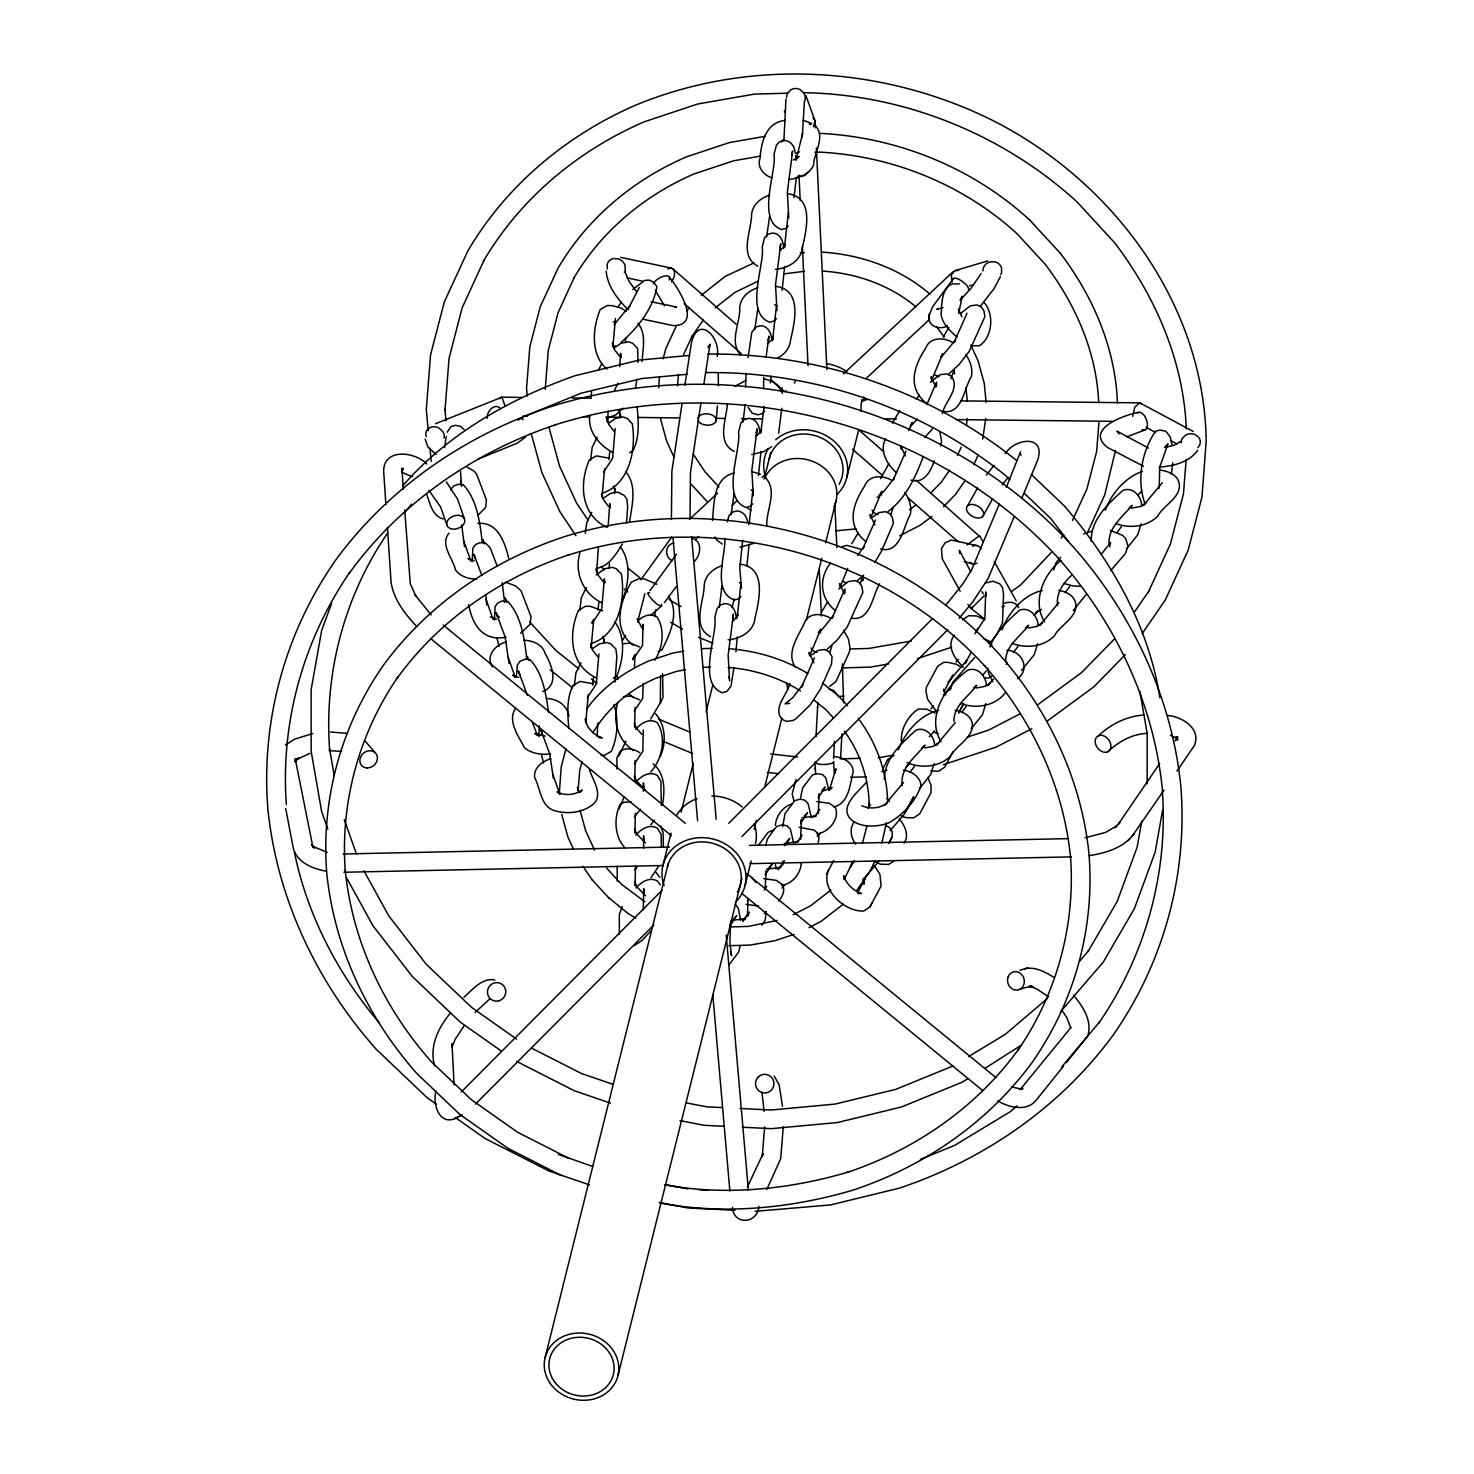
<?xml version="1.0" encoding="UTF-8"?>
<svg xmlns="http://www.w3.org/2000/svg" width="1474" height="1474" viewBox="0 0 1474 1474"><rect width="100%" height="100%" fill="white"/><g stroke="black" fill="none" stroke-linecap="round" stroke-linejoin="round"><path stroke-width="1.5" d="M286.38 804.62C280.281 722.61 303.294 640.066 349.78 572.354L349.246 573.257C400.117 503.002 473.965 452.113 555.864 424.641L555.256 424.844C730.717 368.961 934.534 422.743 1058.866 558.757L1058.406 558.259C1115.486 622.673 1153.774 703.466 1162.378 789.456M561.502 1175.589L508.217 1148.486L459.833 1114.436L417.087 1073.754C367.468 1017.779 334.193 947.561 326.731 872.829L326.675 871.76C321.203 799.719 340.899 727.069 381.858 667.575L382.392 666.672C426.612 605.611 490.787 561.373 561.962 537.513L562.571 537.291C714.356 488.944 890.683 535.467 998.248 653.129L998.709 653.627C1048.309 709.602 1081.584 779.82 1089.065 854.552L1089.102 855.62C1094.574 927.662 1074.878 1000.312 1033.919 1059.806L1033.385 1060.709C989.165 1121.769 924.99 1166.008 853.814 1189.868L853.206 1190.089C790.819 1208.422 724.158 1215 659.947 1203.042M1147.177 783.892L1147.177 732.652L1147.233 733.702L1139.881 691.49M1162.323 790.69C1168.44 872.7 1145.409 955.244 1098.922 1022.956L1099.475 1022.053L1061.814 1066.844M516.526 675.129L517.356 664.958L520.101 661.218L525.315 659.099L529.94 659.67C542.948 672.844 545.896 694.438 548.623 712.439M802.446 133.766L804.307 103.346M764.619 1126.91L762.205 1156.777L763.127 1153.552L747.336 1187.123M783.265 1126.836L780.704 1158.638L766.756 1189.61M1132.695 416.35L1134.851 406.99L1139.863 402.863L1193.258 431.495M737.295 636.934L735.913 651.858M749.124 544.311L746.894 565.924M760.971 451.67L758.447 475.531M763.679 377.455L763.587 388.804M784.647 266.425L782.123 290.286M785.974 99.145L783.892 140.785M833.602 758.428L834.45 741.311M637.56 622.175L644.875 593.69M655.819 609.739L654.511 616.556M816.006 736.613L817.628 706.451M840.604 758.281L841.912 733.794M843.57 702.711L842.391 663.871M1172.77 462.652L1171.333 474.352M784.5 112.042L784.592 110.826M817.794 704.24L817.886 702.84L817.573 707.428M747.834 900.117L747.539 916.459M782.639 826.674L785.071 813.464L794.744 800.658L800.271 799.111L804.767 800.235L808.084 803.496L811.4 817.609M579.927 552.953C574.031 572.649 583.151 593.893 601.687 602.682M589.84 415.465C587.426 431.311 599.365 445.24 612.521 452.315M591.074 398.312L591.553 391.881M574.326 685.834L575.91 672.918L580.903 662.747M579.743 610.641L581.327 597.744L586.339 587.573M585.325 533.348L586.744 522.57L591.756 512.399M590.595 460.293L592.179 447.396L597.191 437.207M598.352 548.07L596.601 572.391L596.178 568.596L597.947 574.842L603.198 581.567M608.246 410.988L607.454 422.043L607.012 418.248L608.799 424.494L614.05 431.219M592.474 685.189L593.469 677.672M597.891 610.015L598.886 602.498M608.744 459.667L609.739 452.149M598.923 654.032L596.325 683.899L587.315 697.718M608.154 526.015L609.775 503.666L610.199 507.756L609.941 505.987M615.192 428.492L612.594 458.359L603.585 472.196M619.651 366.731L620.628 353.318L621.051 357.39L620.794 355.639M597.007 736.171L597.965 722.905M603.714 643.29L604.027 638.868L604.469 642.664L602.682 636.418M609.131 568.116L609.462 563.694M614.566 492.942L614.879 488.52L615.303 492.316L613.534 486.07M619.983 417.768L620.314 413.346L620.738 417.142L618.951 410.896M625.418 342.576L625.731 338.154M615.008 682.112L616.832 656.63L615.948 649.186L610.973 643.991L606.827 642.498L599.347 643.898L592.272 648.836M626.468 523.27L627.684 506.282L626.782 498.82L624.073 495.356L617.68 492.132L614.124 492.666L610.199 493.532L603.124 498.47M636.86 379.279L635.589 387.938M638.076 362.291L637.634 348.472L632.678 343.276L628.532 341.784L621.051 343.184L613.976 348.122M642.13 361.443C642.646 348.841 646.791 333.99 637.855 323.175M545.233 389.302L548.273 350.388L558.075 312.709L574.363 277.186L573.81 278.125C601.263 231.326 644.433 195.36 694.051 173.932L733.591 160.795L760.381 156.115M658.638 387.828L659.449 377.362M677.543 385.82L678.427 374.47M868.831 807.568L869.199 803.017L869.236 804.104C868.407 777.996 859.968 752.127 844.289 731.141M886.408 822.676L881.857 843.091M966.483 425.249L967.018 418.432M985.774 418.358L982.697 439.049M1098.978 421.675L1096.656 451.431L1086.872 489.11L1072.482 520.451M1115.486 450.473L1104.689 495.061L1087.296 532.962M1186.146 459.63L1183.493 493.643L1170.374 544.109L1148.559 591.664L1149.112 590.724L1134.74 611.544M716.18 420.772L717.396 405.884M746.065 373.272L745.549 387.22M796.365 177.451L793.97 197.663M539.189 725.742L539.005 736.668M947.414 325.772C939.878 330.563 927.404 326.159 928.989 316.155M929.044 315.768L932.508 306.942L953.273 278.66M959.721 553.524L959.427 550.318L970.758 571.728M1176.86 740.04L1177.192 736.65L1177.708 739.874L1176.031 736.668M928.804 318.126L929.21 313.98M884.345 779.212C884.584 758.299 901.609 743.228 915.925 730.183C925.93 726.221 934.405 736.318 934.719 745.641M953.954 721.394C953.475 705.678 968.621 696.594 976.82 685.189L973.909 687.953L975.438 686.792M1005.71 661.457C1005.25 645.723 1020.376 636.639 1028.594 625.234L1025.664 627.998L1027.194 626.837M1091.202 541.216C1090.871 519.567 1108.043 503.739 1122.967 490.363C1132.953 486.42 1141.447 496.517 1141.742 505.84M982.918 270.903L983.176 268.563A9.747 9.176 0.3 0 1 989.717 261.967L994.618 261.764A9.249 8.715 0.3 0 1 1001.509 267.789L1001.638 272.414A9.747 9.176 0.3 0 1 1000.754 274.606M1159.762 466.484L1159.172 488.244M712.476 520.525C714.208 503.703 712.9 478.018 734.126 473.043M727.345 404.208C726.479 419.427 716.143 442.126 734.181 451.468M724.95 538.415C725.503 556.085 711.831 591.516 734.328 600.065L738.787 598.757L740.906 596.473M748.055 357.629L751.795 332.332L755.886 327.044L760.344 325.717C768.47 325.68 771.436 333.972 771.934 340.77M719.275 607.435L722.057 585.712M731.104 514.813L734.126 493.772M742.951 422.172L745.162 404.816M754.799 329.55L757.802 308.527M766.627 236.927L769.649 215.886M742.675 540.258L739.819 568.19L741.44 588.347M766.075 357.242L768.949 336.183L768.083 340.383L768.636 339.241M749.234 523.086L752.846 490.234M764.122 406.566L760.787 432.619L761.505 429.284L760.547 431.956L756.199 435.659L757.562 434.959M733.923 667.501L731.03 686.073L726.94 691.38L722.481 692.688C696.557 683.715 717.783 634.391 714.816 617.624L717.193 608.338L720.381 604.911L724.839 603.603C732.965 603.566 735.931 611.839 736.41 618.638M770.294 382.908L771.142 376.202M766.793 525.831C765.927 510.391 777.885 491.468 765.835 478.073M778.641 433.209L781.81 408.261M828.591 870.084C819.949 889.504 844.713 911.927 863.69 911.079L869.789 907.118L881.102 885.966L879.904 874.193L874.193 865.385M800.548 797.747L802.759 787.779L812.414 774.974L816.872 773.666L822.455 774.55L825.772 777.793L828.885 790.377M444.577 447.543L446.29 436.47M682.112 403.268L671.868 471.256L671.407 519.456M684.894 385.175L691.398 342.852C698.289 313.999 721.099 337.38 717.212 356.561M701.016 402.513L690.458 472.472L690.016 518.314M703.798 384.438L709.934 344.584M1020.598 451.726L1006.318 487.249M831.926 646.054L829.733 652.485M901.535 446.769L901.13 449.128L900.577 445.645L905.404 455.963M892.949 508.217L890.757 514.647M1141.76 821.129L1137.117 847.31L1117.218 901.406L1088.015 951.578L1088.549 950.675L1079.816 961.066M1162.581 810.387L1155.174 852.101L1134.39 908.666L1103.307 962.025L1060.414 1011.901M740.206 945.829L738.566 952.222L728.893 965.028M765.725 845.542L767.383 839.148L773.868 829.715L777.056 826.343L782.583 824.795L787.098 825.919L790.396 829.18L793.712 843.294M618.859 756.107L625.897 741.109M619.006 808.986L624.092 797.047M801.782 137.579L802.611 133.526L796.328 158.971L799.111 156.502L793.252 160.021M643.272 909.845L643.714 888.656L644.083 893.078L643.677 892.01M727.253 521.814L729.022 515.697L732.209 512.289L736.668 510.981C742.933 511.036 747.152 516.416 747.558 522.33M958.671 313.336L962.209 296.256L960.145 300.18L960.845 299.277M898.385 749.805C904.852 732.762 919.85 714.522 938.662 710.413M950.14 689.85L952.738 682.315L974.646 657.533M1001.896 629.914C1008.363 612.852 1023.361 594.63 1042.173 590.521M1053.652 569.959L1056.25 562.405L1060.635 557.338M1105.408 510.004C1110.972 494.269 1125.657 476.765 1142.332 471.477M1109.719 546.78L1110.585 542.653L1101.244 554.206M748.35 915.133L749.032 912.13L742.785 921.195L745.881 917.897L742.03 919.573L745.31 918.799L731.233 920.458M818.199 843.423L818.973 837.472L817.573 833.105L814.109 830.102L799.148 827.283M934.074 763.587L930.757 774.513L919.5 788.627M985.83 703.632L982.513 714.577L971.255 728.672M1037.585 643.677L1034.269 654.622L1021.556 670.412M1141.097 523.786L1137.781 534.712L1126.541 548.825M662.821 865.938L671.02 833.086M544.975 1358.125L668.293 863.469M681.08 812.229L693.296 763.219M706.064 711.96L712.734 685.226M732.081 607.657L734.292 598.794M764.122 479.161L770.755 452.518M618.067 1375.205L741.956 878.32M754.172 829.309L756.402 820.392M764.73 786.969L781.939 717.893M806.278 620.314L821.755 558.278M825.606 542.764L836.108 500.681M745.162 885.119L751.169 861.019M846.85 477.263L858.476 430.648M663.116 358.882L665.751 348.748L675.958 326.767M565.979 748.737L561.226 766.996L559.475 791.151M581.99 761.616L579.706 770.405L578.121 790.838L578.066 789.751M862.456 843.239L867.025 825.661M447.175 432.195L450.86 426.686L455.3 425.286L460.699 426.41L464.089 429.597M795.942 779.617L792.183 794.118L794.062 801.285M814.459 657.828L801.488 687.142L802.98 684.489L792.828 697.607L785.089 703.853L789.714 703.374M875.482 520.009L862.511 549.305L863.985 546.651L857.684 555.348M905.994 451.081L893.004 480.395L894.497 477.742L884.345 490.86L877.141 497.715M966.999 313.243L954.028 342.558L955.521 339.904L941.554 356.911M709.068 347.624L710.099 344.234M979.694 536.518L916.183 480.119M889.725 841.709L892.341 836.182L892.139 831.483L889.596 827.559L885.413 825.44M1159.78 467L1168.108 443.619L1164.921 446.954M615.432 318.531L612.871 346.869L612.447 343.073L614.234 349.32L619.467 356.045M604.58 468.879L602.018 497.217L601.595 493.422L603.382 499.668L608.615 506.393M629.564 522.146C631.812 505.969 637.523 485.757 625.75 471.643M588.292 694.42L585.749 722.757L585.325 718.962C586.32 727.806 593.985 735.139 602.184 737.884L598.647 737.405L600.581 737.442M747.558 900.577L748.129 898.956M499.981 398.717L500.902 397.169L521.556 397.409M721.339 589.066L722.297 586.394M748.718 524.578L749.676 521.907M331.65 603.253L321.645 630.485L311.125 689.777L311.161 751.408L321.682 811.695L327.836 829.051M639.255 287.577L628.182 308.877L630.098 305.358L614.087 324.741M989.938 646.994C995.392 632.162 1007.94 620.665 1019.455 610.273C1029.442 606.311 1037.936 616.408 1038.23 625.75M617.643 702.932C612.521 720.675 617.624 740.188 633.507 750.542M635.054 707.502L634.631 727.29M635.202 760.381L634.778 780.17L634.428 775.95L636.528 780.925L645.262 790.046M635.349 813.261L634.926 833.05L634.575 828.83L636.676 833.805L645.409 842.925M635.497 866.141L635.073 885.929L634.723 881.71L636.823 886.685L645.557 895.805M662.397 805.375C664.829 791.372 665.64 773.868 653.129 763.937M999.243 504.237L971.735 569.572L963.167 583.428L945.608 605.464M1014.02 517.042L988.041 578.637L972.619 602.111L959.132 618.288M1021.979 497.899L1037.622 460.257C1046.319 434.24 1015.033 438.054 1005.213 453.716M598.389 370.343L601.742 363.544M618.03 383.185L614.455 390.278M1000.385 276.615L994.102 288.609L980.007 306.629M830.617 562.921C818.328 578.453 820.078 598.794 835.721 610.807M885.542 438.847C879.094 450.897 887.44 465.01 896.726 472.97M892.507 423.13L899.748 410.583M789.824 683.531C787.558 694.604 771.934 708.386 782.307 719.459L786.49 721.394L793.196 720.436L796.513 718.243L810.332 704.738L820.299 689.335L831.502 664.037L832.055 656.741L828.701 651.453L824.5 649.518L817.812 650.476L811.732 654.898M880.494 478.718L888.711 463.942M847.697 568.374L840.106 586.965L839.554 583.483L844.399 593.801M908.721 430.537L912.295 422.43L910.361 425.949L911.614 424.475M926.851 404.576L936.487 382.171L936.487 386.096M860.245 583.557L862.437 577.145L863.009 580.627L862.364 577.366M950.877 378.836L953.973 370.379L954.526 373.862L953.881 370.619M923.037 457.29C915.28 477.373 905.957 498.359 888.048 511.496M942.347 413.66C944.447 401.923 961.472 387.533 950.73 375.778L946.548 373.843L939.841 374.801L930.37 382.208M879.628 583.796C872.461 594.906 870.784 621.273 851.88 618.214M934.129 460.699C931.273 470.906 923.774 484.393 910.987 480.1M940.652 445.959L941.554 441.095L939.933 432.269M622.157 906.547L619.301 914.746L619.356 934.166M401.923 471.293L403.305 468.235L402.015 471.44L401.923 468.235L403.342 489.331M683.567 354.681L692.117 336.054L691.564 336.975L703.356 319.913M957.381 455.595L961.177 447.304M973.743 464.734L978.128 455.171M875.022 860.65L870.084 871.152L856.818 890.351M758.926 1206.248C757.691 1223.881 733.573 1225.686 732.467 1207.39M792.312 153.996L791.759 155.138L792.625 150.919L787.356 192.21L788.793 217.839M780.465 246.619L779.912 247.761L780.796 243.542L775.508 284.832L776.964 310.461M756.788 431.864L756.236 433.024L757.102 428.805L751.832 470.077L753.288 495.706M733.112 617.127L732.56 618.269L733.426 614.05L728.156 655.34L729.612 680.97M903.544 782.454L884.382 805.394L887.09 802.851C880.291 808.544 869.752 809.355 861.793 805.744M955.299 722.518L936.137 745.457L938.846 742.914L933.042 746.397L924.567 747.926M1006.152 664.332L1007.055 662.563M1058.829 602.608L1039.649 625.547L1042.358 623.005L1036.554 626.487L1028.078 628.016M1162.341 482.717L1143.161 505.656L1145.869 503.113L1140.065 506.595L1131.59 508.125M632.843 658.657L634.907 654.622L634.465 668.201M660.039 703.669L663.005 697.423L662.6 673.6M660.186 756.549C666.414 743.486 665.806 724.674 655.451 713.637M905.644 811.971L913.714 796.844L904.004 814.532L890.093 830.783M826.564 873.898L833.676 860.613M854.552 821.589C848.95 828.241 850.959 837.674 855.602 844.215M882.558 769.244L887.772 759.497L893.87 755.554M954.341 635.128C945.792 645.925 955.005 659.504 963.462 667.096M962.485 619.891L968.713 615.708L976.672 615.985L985.037 619.817M851.032 865.275L853.096 861.406L844.049 879.61L843.644 875.611C846.113 883.903 853.354 890.701 861.406 893.557L857.592 893.299L859.268 893.299M944.005 691.564L952.886 674.945M974.904 633.82L977.833 628.329M971.034 652.521L965.046 663.724L967.018 660.02L947.893 682.407M857.5 892.968L865.404 878.191L863.359 881.986L863.617 880.236L864.004 884.234L863.23 881.563M888.767 843.46L891.825 837.766M963.609 703.614L958.524 713.121L963.554 703.743M869.789 907.118L871.853 903.249M904.023 843.165C909.569 835.353 904.704 825.145 899.14 818.77M952.867 751.851L944.631 767.272L938.533 771.234L930.555 770.957M943.249 336.993L948.795 327.504M851.714 543.74L858.2 532.869M821.202 612.668L827.688 601.779M781.736 141.946L782.768 140.03M622.102 601.06C628.864 584.644 631.627 561.999 620.333 546.817M967.46 506.006L977.557 487.986M982.716 516.508A9.323 5.785 29.3 0 0 974.738 504.882A9.323 5.785 29.3 0 0 967.81 512.381A9.323 5.785 29.3 0 0 982.716 516.508L992.721 498.654M622.36 543.906C616.482 553.708 609.407 565.74 597.357 568.19M387.68 532.943C344.271 596.196 323.93 673.507 329.642 749.953L329.586 748.884L334.23 775.545M853.907 861.885L854.459 860.945L849.743 867.781M622.544 640.287L625.602 635.349M654.677 660.278C663.079 648.228 665.069 629.232 656.962 616.887C650.863 612.889 643.088 615.745 638.389 620.572M981.187 273.593L970.666 288.72L961.453 298.817M658.62 866.196L651.047 877.693M813.501 126.764L815.085 120.905L805.928 95.644M914.451 766.369L909.9 772.376M966.207 706.414L961.656 712.439M1017.963 646.46L1013.412 652.485M1069.737 586.523L1065.186 592.53M1121.493 526.568L1116.942 532.575M1086.025 594.667L1073.312 610.457M671.462 281.958C674.263 278.346 676.99 270.055 671.131 268.065L620.665 257.342M694.494 561.336C700.979 554.832 702.711 540.663 691.601 538.139M916.404 399.214L919.223 395.032M874.837 562.386L881.323 551.497L893.355 523.436L892.36 517.448L889.725 513.615L885.524 511.681L878.817 512.639L872.755 517.061M1159.651 763.55L1118.453 824.021L1120.48 821.792L1115.007 827.798L1116.905 825.716L1105.518 832.442L1084.993 837.803M1175.091 740.869L1177.744 736.963M1132.272 836.016L1164.036 790.119M1176.952 771.142L1194.474 745.42C1201.365 728.653 1182.111 716.493 1167.611 715.535M639.642 810.424L640.471 809.208L634.557 816.854M758.484 845.173L768.138 832.349L774.218 829.788M736.742 915.483L729.87 926.262L730.699 922.208L729.851 942.144L731.546 955.631L730.514 951.504L731.104 952.757M784.758 845.744L789.806 838.411L786.619 841.801M764.214 890.075L766.701 886.445M778.143 869.826L784.389 860.761M797.084 842.317L802.077 835.058M814.772 816.633L819.765 809.373M761.874 925.248L765.153 920.495L765.927 914.543M778.456 901.148C782.547 896.653 785.66 890.259 782.197 884.474L776.282 880.346L763.79 878.651M449.017 533.072C439.528 544.496 452.942 558.185 455.484 569.922C460.128 576.555 468.806 579.042 476.581 579.153M686.792 311.069L689.206 307.587M515.789 708.11C506.724 720.473 518.719 736.466 524.689 747.981C531.948 753.73 541.566 755.001 550.557 753.896M586.873 708.754C602.129 687.326 624.479 671.923 648.247 661.181L672.476 653.111L683.752 651.139M592.861 732.91C607.288 708.312 629.969 689.427 656.041 678.169L676.566 671.352L685.502 669.786M580.553 791.096L579.522 792.57L582.267 790.046C575.173 795.039 564.763 796.071 557.061 791.888L560.304 793.989L559.051 792.404M949.643 470.132L941.389 482.09L931.089 492.629M965.175 480.45L955.539 494.416L943.526 506.724M1051.183 552.584L1020.69 584.846L1011.551 591.535M1061.151 538.139L1063.638 534.528M1142.055 633.783L1165.271 600.01L1188.21 550.06L1201.973 497.051L1206.193 441.205C1204.295 303.11 1111.507 179.349 990.27 119.247C881.231 65.759 750.192 58.278 637.302 104.488L636.621 104.728C566.956 134.797 506.356 185.282 467.811 251.004L444.337 301.894L430.555 354.884L426.299 409.643L428.252 430.574M450.51 1012.933C438.257 1027.839 429.008 1046.19 434.683 1066.034M464.034 1025.922L455.226 1039.188L452.021 1047.056L452.002 1043.721L454.084 1084.938M640.822 579.798L671.776 537.052M676.455 554.206L649.942 590.613M676.142 586.689L664.461 602.571M650.605 719.072L660.334 702.748L660.61 675.516M650.753 771.952C662.287 759.128 666.727 737.405 657.257 722.647C649.537 717.654 640.656 723.347 635.552 729.409M650.9 824.814L654.29 820.134M450.583 489.921L453.329 486.199L457.603 484.356L463.168 484.651C477.06 499.281 480.063 522.791 482.256 542.487M618.601 305.984L621.438 302.207M879.057 861.148L862.751 879.775M986.327 475.033L994.121 465.379M1002.154 484.909L1008.29 477.373M808.692 171.721L804.638 175.553L797.545 176.419M1197.791 447.746L1199.228 445.903A9.249 8.291 -6.5 0 0 1198.823 437.483L1195.174 434.609A9.747 8.733 -6.5 0 0 1185.612 435.18L1182.259 438.478A9.249 8.291 -6.5 0 0 1181.171 442.771M987.58 260.99L954.765 270.682L951.264 275.122L952.204 281.995M1070.972 1027.47L1020.082 1089.673M1063.528 1066.107L1036.554 1099.715C1027.267 1112.207 1009.045 1107.508 997.64 1100.912M1066.365 1062.57L1087.665 1036.056C1092.639 1021.132 1082.782 1006.171 1073.459 995.226M956.036 662.066L958.321 659.283M931.089 708.681L933.374 705.899M1197.662 450.344C1189.021 462.486 1173.157 466.097 1159.08 467.147M402.77 485.757C448.207 433.688 510.188 398.643 574.805 375.796L639.182 360.098L689.427 355.418M404.281 512.86L411.559 504.2M525.721 436.93L517.319 443.158L478.331 459.022M632.862 659.689L642.535 645.465L642.977 624.257L643.346 628.679L642.94 627.611M634.262 711.094L642.682 698.326L643.143 683.42M634.41 763.974L642.83 751.206L643.272 730.017M634.704 869.734L637.229 866.786M651.195 930.573L641.816 940.652L634.207 945.626M942.126 355.566L940.873 357.021L942.807 353.52L931.642 380.218L931.089 376.736L935.916 387.054M881.102 493.403L879.867 494.859L881.802 491.358L870.618 518.056L870.065 514.573L874.893 524.873M820.078 631.24L818.844 632.696L820.778 629.195L809.613 655.893L809.042 652.411L813.888 662.71M866.73 781.939C858.808 791.354 836.974 807.641 852.175 820.521C862.29 827.835 875.961 826.877 887.348 823.524C902.106 815.951 915.741 801.488 920.937 785.863C920.642 776.687 911.595 771.215 903.322 770.202M1060.967 560.378C1043.408 574.086 1031.911 601.447 1044.532 621.788M867.707 808.121L870.526 804.878M929.302 736.779L934.682 730.828M982.476 675.203L986.438 670.873M1034.232 615.248L1038.451 610.365L1035.743 612.908L1041.547 609.425M1137.744 495.356L1141.724 491.026M1071.819 575.155C1063.067 582.949 1055.9 593.506 1057.558 605.722M993.513 678.98L987.893 685.502L990.602 682.959L984.798 686.442L976.322 687.971M1005.6 692.319C995.724 706.193 975.512 709.289 960.385 703.319M1017.41 678.63C1031.063 669.417 1021.685 650.163 1006.853 650.292M1110.604 570.696L1125.362 553.598L1127.96 546.062L1125.657 538.434L1122.414 535.283L1110.364 530.4M917.418 418.985L911.061 425.82M932.36 429.063L924.714 437.373M976.046 632.07L984.853 618.38L985.682 591.903L986.069 596.141M990.325 642.775L996.903 634.17L1002.486 622.912L1003.554 594.519L1002.431 587.426L999.741 583.87L993.089 581.198L985.48 583.022M972.49 606.901L971.274 608.559L984.061 618.712M905.515 767.899L909.384 763.514M623.078 408.132L616.169 414.655L608.209 417.842M592.732 622.544L601.742 608.707L604.34 578.84L604.764 582.93L604.524 581.18M1089.102 855.694C1103.676 853.372 1119.19 849.227 1129.913 838.577M475.125 1012.527L489.571 999.059M1128.034 840.677L1134.298 833.768M788.258 225.983L786.139 228.249L781.681 229.557C755.757 220.566 776.982 171.26 774.016 154.494L776.393 145.189L779.562 141.78L784.021 140.472C790.285 140.527 794.504 145.908 794.928 151.822M776.411 318.605L774.292 320.871L769.833 322.198C743.928 313.207 765.135 263.883 762.187 247.116L764.545 237.83L767.733 234.421L772.192 233.095C780.317 233.058 783.284 241.331 783.763 248.148M764.582 411.228L762.463 413.494L758.005 414.82L752.33 413.254L748.092 407.414M752.735 503.85L750.616 506.135L746.157 507.443C720.252 498.452 741.459 449.146 738.511 432.379L740.869 423.075L744.057 419.666L748.516 418.358C756.641 418.321 759.607 426.594 760.087 433.393M821.995 790.414L825.164 787.042L818.291 797.821L819.12 793.767L818.273 813.722M804.307 816.117L807.476 812.727L800.603 823.505L801.432 819.452L800.585 839.406M768.931 867.486L772.118 864.096L765.227 874.893L766.056 870.839L765.172 888.822M733.573 918.855L735.692 916.607M817.315 836.587L820.484 833.215M781.939 887.974L785.126 884.584M764.251 913.659L766.369 911.411M701.219 295.279L725.153 276.43L754.062 262.869M715.13 307.863L735.342 292.184L758.318 281.055M830.894 890.075L810.682 905.736L793.215 914.709M843.294 904.188L820.871 921.49L808.986 927.607M1114.381 639.034L1081.584 672.605L1037.567 704.867M1125.362 654.603L1093.929 686.792L1047.774 720.62M819.526 632.567L833.473 615.579L831.999 618.214L844.971 588.918L844.952 592.843M461.251 1091.994L661.9 890.443M728.782 823.266L932.655 618.454M475.494 1104.1L653.848 924.953M741.883 836.532L947.782 629.693M707.87 346.943L708.939 345.893M943.526 694.77L950.767 688.45M635.699 782.289C640.803 776.227 649.684 770.534 657.404 775.508L660.905 781.275L661.329 805.117M635.847 835.168C640.95 829.107 649.831 823.413 657.551 828.388L661.052 834.155L661.439 847.218M635.994 888.048C641.098 881.986 649.979 876.275 657.699 881.268L660.407 884.971M966.962 544.883L979.547 535.725L983.213 541.879M463.905 997.29C472.472 989.846 482.127 977.299 494.914 980.007M632.788 289.512L644.709 280.41L649.315 280.115L653.461 282.197M843.386 373.935L953.181 271.677M689.445 519.364L717.727 493.035M866.178 378.431L929.541 319.397M695.286 539.613L698.621 536.499M731.988 505.453L736.982 500.792M762.003 477.484L765.338 474.388M661.476 605.98L650.937 615.174M960.864 313.28L970.353 305.892L977.059 304.934L981.242 306.868L983.877 310.701L984.89 316.67L969.192 351.457L959.04 364.557L949.072 373.659M838.835 588.955L848.305 581.548L855.012 580.59L859.213 582.543L861.848 586.376L862.861 592.345L847.145 627.113L836.992 640.232L827.025 649.334M863.69 575.21L857.536 580.406M608.541 423.296L615.635 418.358L623.097 416.958L627.261 418.45L632.217 423.646C636.492 448.704 629.914 483.767 602.792 493.016M596.178 574.971L604.782 568.724L612.244 567.324L616.408 568.817L621.365 573.994C625.639 599.07 619.062 634.115 591.94 643.364M1047.185 998.672L1005.157 1034.435L968.492 1056.6M1021.371 1045.103L985.203 1068.226M1017.097 1105.869L1010.132 1111.783L954.323 1145.519L920.402 1159.393M621.217 342.318C637.56 327.983 653.369 308.324 656.87 286.73L654.345 282.824M285.422 745.015L294.855 739.045L312.672 733.61M975.77 632.199L976.857 631.351M950.822 678.814L951.909 677.966M894.736 860.503L888.638 864.464L880.678 864.188L875.906 862.493M1098.517 735.747C1110.899 724.029 1126.541 716.346 1143.621 714.982M1107.619 751.851A9.323 6.891 52.7 0 0 1106.366 737.387A9.323 6.891 52.7 0 0 1095.219 742.141A9.323 6.891 52.7 0 0 1107.619 751.851C1118.25 742.104 1131 734.439 1145.703 733.499M1130.724 506.945L1129.195 508.088L1132.106 505.342C1122.359 517.116 1106.698 528.429 1109.314 545.767M923.682 746.747L922.153 747.889L925.064 745.144C915.317 756.917 899.656 768.23 902.291 785.568M909.403 509.801L916.312 504.734M931.955 516.508L919.592 525.573L899.766 535.744M1180.692 441.555L1174.17 445.166L1164.644 447.617M477.539 515.624L485.646 507.48L486.457 499.889L476.636 474.315L474.223 471.256L466.668 466.889M520.635 633.267L530.161 624.165L530.972 616.574L521.151 590.982L515.495 585.841L505.269 582.119M542.893 691.601C559.733 684.452 551.681 664.94 544.956 653.185C542.598 644.267 532.409 640.564 524.062 640.232M816.614 815.159L812.764 816.817L816.043 816.043L801.967 817.72M798.926 840.843L795.094 842.52L798.355 841.728L784.279 843.404M781.257 866.528L777.406 868.204L780.686 867.431L766.609 869.089M984.153 595.736L971.274 608.559L967.939 604.506M777.148 358.182C784.205 354.847 789.696 348.509 790.469 340.568C794.486 322.622 802.906 289.53 775.471 286.306M734.844 386.354L745.955 380.403M771.657 446.733L763.937 451.505L751.758 454.545M613.405 322.253L614.547 321.553M629.601 452.739L632.954 450.694C639.734 437.796 638.463 421.711 637.229 407.506M592.843 622.268L591.7 622.968L593.727 619.227L591.166 647.583L590.742 643.788L592.53 650.034L597.762 656.759M613.331 678.261L616.685 676.234C623.447 659.836 626.21 637.173 614.898 621.991M517.964 420.164L523.749 416.663L581.125 393.19L641.909 378.505L687.437 374.267M967.736 1078.784L961.896 1082.303L901.406 1107.011L837.637 1122.506L771.399 1128.66L742.343 1127.205M992.168 675.884L988.428 678.003L984.264 677.985M435.935 1091C432.177 1105.076 440.118 1127.628 457.622 1117.2M459.464 1116.26L462.154 1114.86L454.655 1118.729M1019.768 713.987L988.796 729.999L967.276 737.147M1031.818 728.801L995.908 747.207L943.397 764.693M781.238 249.696L779.875 250.396L784.223 246.692L785.181 244.039L784.463 247.374L788.369 212.367M769.41 342.318L768.028 343.018L772.394 339.333L773.353 336.662L772.634 339.997L776.54 304.989M753.472 543.445L739.911 547.167M733.886 620.204L732.523 620.904L736.871 617.201L737.829 614.547L737.111 617.882L741.017 582.875M658.196 651.655L661.918 649.85C670.136 634.041 679.735 612.742 668.588 596.122M829.696 686.368L835.998 681.467L849.245 652.411L850.019 647.841L848.416 639.016L843.589 630.264M1083.556 533.957L1092.252 530.99M799.461 151.804L797.379 152.725A9.249 5.638 -4.6 0 1 795.039 153.278M667.814 268.968L671.131 268.065M953.07 1065.923L895.695 1089.397L834.91 1104.1L771.16 1110.014L740.022 1108.466M435.641 423.701L501.565 397.354M506.393 642.019C495.614 644.267 485.204 656.114 492.445 666.948M550.908 758.686C542.579 761.1 533.164 767.917 534.693 777.701C540.645 788.756 540.387 806.186 554.482 810.7C566.753 814.145 581.217 813.114 591.664 805.375C604.616 796.384 592.99 780.612 589.471 769.87M833.768 807.052C849.282 803.09 849.706 784.776 853.188 772.044C853.372 762.39 842.962 757.378 834.634 756.586M1138.481 412.352C1126.247 414.544 1083.556 428.658 1107.637 447.543L1143.529 466.263M1126.855 436.82L1144.874 430.021M309.706 753.398L296.679 759.497L298.817 757.857L295.334 761.339L296.624 758.52L295.242 761.966L295.205 758.686L313.004 847.661M769.631 195.158C760.676 197.811 752.422 204.868 751.574 214.633C751.5 231.031 738.474 255.831 757.857 266.223M757.802 287.78C748.829 290.452 740.593 297.508 739.727 307.274C740.593 322.714 728.635 341.618 740.685 355.013M722.278 565.666C713.324 568.319 705.069 575.376 704.203 585.141C704.148 601.539 691.103 626.321 710.505 636.713M917.565 658.546L951.614 647.233M777.111 920.402L748.387 926.409L730.035 926.943M794.099 934.35L774.845 940.744L750.026 945.092L728.801 945.7M1002.117 606.698L1004.255 605.98M791.907 804.085C782.878 806.352 775.748 816.541 775.398 825.44M969.45 285.882L973.54 284.666M942.992 307.532L936.635 309.411L938.146 308.914M1024.725 968.786C1034.988 966.281 1045.306 972.066 1053.781 977.299M1019.916 970.205L1027.765 967.902M1020.045 989.22L1031.929 985.738L1028.907 986.622L1033.642 987.211L1030.952 986.714L1037.07 989.091L1048.825 996.94M842.354 546.651L846.85 545.362L861.166 549.286M881.857 771.657L886.887 770.368M785.108 120.426C766.001 122.268 761.155 142.37 760.05 158.437C756.678 167.207 763.901 175.277 771.897 177.857M816.872 833.916C828.333 832.644 840.438 818.825 835.242 807.42L829.346 803.275L816.836 801.598M781.515 885.284C792.201 884.289 800.806 873.253 801.303 863.174M843.92 696.096L838.209 696.539M954.765 270.682L958.653 270.442M1023.067 1088.309L1019.253 1089.157L1022.385 1089.212L1011.514 1086.983M822.05 791.391L832.11 787.521L829.309 790.211L835.942 768.802L835.076 773.021L834.91 771.528M623.41 643.659L630.522 643.143L639.384 646.92M623.557 696.539L630.669 696.023L639.532 699.8M765.393 136.29L729.501 142.554L686.258 156.944C633.415 179.773 587.444 218.06 558.185 267.918L540.239 306.758L529.792 346.98L526.55 388.528L527.231 396.211M784.223 273.851L804.509 271.308M856.044 528.926L835.629 530.824M911.337 641.024L868.941 648.431L850.609 648.965M888.509 663.963L870.563 667.096L842.041 667.925M878.264 757.802L893.52 755.13M775.435 269.3C787.392 268.489 801.064 261.027 802.317 247.945C806.333 229.981 814.754 196.908 787.3 193.684M728.082 639.808C740.04 638.997 753.693 631.535 754.946 618.454C758.963 600.489 767.401 567.416 739.948 564.173M788.645 179.367C798.318 178.667 809.097 174.448 813.556 165.291C813.777 152.688 826.306 136.363 814.956 125.437M506.024 637.21C483.177 641.614 472.417 625.252 468.677 604.653M612.521 346.095L615.598 345.893M787.89 93.157L754.283 94.133L697.552 104.046L644.433 121.716C577.992 150.385 520.193 198.529 483.435 261.211L483.988 260.272L462.154 307.826L449.054 358.293L444.982 410.435L444.927 409.348L446.032 420.772M803.57 92.696C903.967 94.262 1002.707 134.134 1076.886 201.772L1114.749 242.86C1155.395 296.514 1183.677 361.001 1186.275 428.879M814.956 152.264L819.526 152.117C892.304 155.82 963.333 184.508 1017.152 233.832L1045.324 264.417C1075.504 304.326 1096.674 352.231 1098.683 402.697M800.253 252.717L804.491 252.588M701.532 648.652L712.145 648.339M703.503 667.317L710.394 667.114M840.18 758.907L860.337 758.318M850.627 777.314L866.38 776.853M674.521 307.053L676.713 306.997L651.066 301.746M343.368 853.98L669.509 847.071M749.547 845.376L1067.526 838.651M343.921 872.258L663.466 865.496M749.99 863.672L1071.358 856.873M984.079 638.997L989.386 641.098L991.928 645.022M934.184 732.228L938.109 733.61M330.526 731.97L347.422 733.444M329.052 750.579L341.618 751.464M862.272 399.804L866.859 399.841M960.919 400.891L1139.863 402.863M572.023 397.962L590.374 398.164M884.934 418.819L896.432 418.929M956.202 419.593L1112.557 421.324M522.92 416.184L527.526 416.239M582.709 416.847L589.6 416.921M605.703 417.105L619.485 417.253M637.892 417.455L679.274 417.916M716.069 418.321L725.263 418.413M741.348 418.598L745.955 418.653M752.846 418.727L762.04 418.819M630.964 801.782L623.852 802.298L620.02 804.657C613.774 817.702 614.382 836.513 624.736 847.55M601.079 755.333L604.266 755.37L611.249 751.408C617.753 737.442 618.693 719.367 613.995 704.627M959.445 283.874L951.964 283.948C941.296 289.199 941.812 304.234 941.149 314.367C942.162 323.985 950.49 330.858 956.995 337.196M971.9 345.837L979.362 345.764C992.334 337.454 994.489 314.423 984.337 302.778M1080.424 586.247L1073.33 586.026L1063.896 583.428M707.649 354.055C818.973 352.894 929.597 390.739 1016.489 460.404M705.641 372.572C813.482 371.264 920.845 407.45 1005.01 475.033L1009.911 479.695M722.205 1107.582L706.636 1106.808L686.847 1103.013M724.453 1126.32L704.332 1125.325L680.048 1120.645M699.21 1189.776L708.128 1190.218M735.01 1210.301L687.971 1207.961L659.21 1202.434M755.167 1211.315L830.433 1204.958L899.214 1188.191C984.485 1159.596 1061.354 1106.606 1114.326 1033.458L1114.86 1032.555C1163.926 961.288 1187.51 874.285 1180.969 788L1180.914 786.932C1171.959 697.386 1132.106 613.295 1072.685 546.228L1072.224 545.73C943.305 404.724 732.007 348.97 550.097 406.916L549.489 407.119C464.236 435.714 387.349 488.705 334.395 561.852L333.843 562.773C284.795 634.023 261.193 721.044 267.752 807.31L267.807 808.397C276.762 897.924 316.615 982.016 376.036 1049.083L427.165 1097.725L436.525 1104.321M477.816 523.417C497.936 521.464 504.827 542.579 508.714 558.222M546.32 698.565C556.969 698.418 567.214 705.217 568.964 716.124M545.233 736.097L534.804 733.555L538.047 735.637L536.794 734.07M746.102 904.354L758.613 906.031M820.428 133.379C897.426 137.285 972.6 167.649 1029.534 219.847L1029.939 220.289M821.479 252.091C860.816 254.394 900.024 268.231 930.002 294.192M822.676 271.087C856.357 273.243 889.872 285.072 915.925 306.813M729.133 648.744C756.788 650.826 784.223 659.007 807.863 673.6M728.138 667.482C753.638 669.399 778.843 677.285 800.493 690.974M770.681 753.933L797.581 756.973M767.291 772.394L778.548 773.666M537.255 734.734L540.35 735.121M943.415 411.449C962.448 414.507 964.033 387.883 971.292 376.736C973.08 369.053 970.297 360.762 965.617 354.608M879.296 494.638L881.636 494.951M880.475 549.01C900.54 554.169 903.359 526.365 910.269 514.573C912.056 506.89 909.292 498.599 904.594 492.427M818.291 632.457L820.613 632.788M828.867 689.04L833.51 690.366L837.361 694.807M763.624 378.929C772.118 380.052 779.414 385.414 782.473 393.447M751.795 471.551L760.492 474.259M666.045 1184.672L688.082 1188.91M664.534 1184.856C725.558 1195.856 788.793 1189.592 848.047 1172.143L847.439 1172.364C915.262 1149.609 976.396 1107.471 1018.534 1049.304L1017.981 1050.207C1056.932 993.623 1075.67 924.53 1070.474 856.026L1070.529 857.094C1063.399 785.882 1031.708 718.999 984.448 665.658L984.908 666.156C881.894 553.487 713.066 508.935 567.73 555.237L568.338 555.016C500.515 577.771 439.381 619.909 397.261 678.077L397.796 677.174C358.845 733.757 340.107 802.851 345.303 871.355L345.266 870.286C352.378 941.499 384.069 1008.382 431.348 1061.722L471.385 1099.715L517.706 1132.327L568.724 1158.269M1160.038 470.04C1167.537 471.035 1176.713 474.296 1178.96 482.348C1182.553 496.941 1163.668 504.79 1157.919 515.882C1147.454 526.992 1129.379 528.798 1115.652 523.473M1058.608 590.355C1065.462 591.424 1073.459 594.98 1075.449 602.24C1079.042 616.851 1060.138 624.681 1054.407 635.791C1043.942 646.883 1025.867 648.707 1012.141 643.364M955.097 710.247C961.951 711.334 969.947 714.89 971.937 722.149C975.53 736.742 956.626 744.591 950.896 755.683C940.007 767.143 921.01 768.838 907.026 762.574M627.04 277.867L642.369 281.129M643.125 319.232L673.084 325.588C703.577 325.901 676.658 285.698 669.436 277.352M327.099 852.322L312.377 846.205L314.736 848.011L311.622 844.805M326.491 871.189C313.17 868.905 297.453 862.916 293.363 848.6L285.753 808.71M803.146 120.186L811.787 123.54M474.241 560.783L468.032 558.535L471.275 560.617L470.022 559.051M496.498 619.135L490.289 616.869M518.756 677.469L512.547 675.203L515.789 677.303L514.537 675.718M976.396 545.472L951.264 540.037L945 542.911L941.425 548.752L942.291 558.757L960.145 591.185M964.346 561.686L973.135 563.934M402.181 472.472L412.444 476.71M649.721 593.009L648.671 592.677A9.747 2.045 44.1 0 0 648.91 595.643L651.526 598.941A9.249 1.953 44.1 0 0 658.417 604.966L660.831 606.09A9.747 2.045 44.1 0 0 661.347 604.432M613.258 1084.403L581.511 1073.533L531.948 1048.327M610.457 1103.123L574.326 1090.76L516.563 1061.372M558.37 1154.437L592.695 1166.468M589.489 1184.875L549.01 1171.019L485.149 1138.554L455.226 1117.476M609.794 458.248L596.362 455.908L589.379 459.851C578.84 483.712 580.885 515.237 607.104 527.489M593.525 683.77L580.093 681.43L573.091 685.392C566.311 698.289 567.601 714.393 568.835 728.598M900.854 815.877L905.607 817.573L913.585 817.849L919.684 813.888L930.997 792.736L931.071 785.366L927.865 777.517M1148.522 448.114L1116.979 431.108L1119.098 433.872M1170.485 735.176L1176.565 738.271M698.621 637.284L712.9 643.198M658.878 719.275L690.145 732.209M663.226 741.348L692.54 753.472M952.701 342.539C943.95 337.049 929.597 336.993 925.635 348.306C913.014 367.358 907.302 388.528 927.238 404.042M891.678 480.377C882.926 474.886 868.573 474.831 864.612 486.144C851.99 505.195 846.279 526.365 866.233 541.879M830.654 618.214C822.971 613.847 811.161 612.097 805.523 620.48C799.7 634.87 785.531 650.992 794.965 666.838M934.848 374.875L939.049 376.81M878.025 514.647L873.824 512.712L872.074 510.151M843.331 581.622L846.113 582.912M817.001 652.485L812.819 650.55L811.05 647.989M443.195 518.995C431.919 515.734 430.205 503.242 426.428 493.901M639.679 752.68C633.986 748.737 625.584 746.821 619.872 751.777L616.887 758.005L616.924 769.004M1146.072 427.349L1155.727 432.545M1171.148 440.855L1176.934 443.969M747.521 508.125L751.464 510.446M669.141 599.586L680.97 606.588M670.633 622.194L682.517 629.232M644.838 901.719L621.678 884.455L606.662 868.149M635.791 918.099L628.477 913.788L608.486 897.574M961.896 667.501L956.479 664.295L947.911 662.342L943.765 662.323L937.667 666.266L926.354 687.437L925.875 690.809L927.551 699.192L937.224 712.421M935.142 713.048L926.778 709.215L918.818 708.939C908.187 714.945 900.577 729.298 901.314 741.404M626.229 311.254L620.646 307.882L611.986 305.615L607.214 305.542L600.231 309.503C592.585 327.983 590.171 354.515 606.883 369.145M602.682 610.844L590.282 606.33L585.51 606.256L578.527 610.218C567.987 634.078 570.033 665.603 596.251 677.856M436.009 454.268L428.013 447.156L425.157 439.049M656.925 584.257L644.507 578.987L639.145 578.582L631.462 582.064C619.854 600.858 612.023 629.932 633.23 645.188M520.58 417.953L523.196 419.685M426.797 463.997C415.097 451.56 383.737 447.856 383.664 471.072L385.893 504.477M516.545 1039.059L471.809 1007.553L426.17 964.199L388.786 915.888L363.875 870.655M501.473 1051.146L460.33 1022.182L412.444 976.636L372.94 925.709L346.795 878.191M774.771 304.547L776.927 306.095M751.095 489.81L753.251 491.358M722.352 544.09L716.99 540.258L714.908 536.997M739.248 582.433L741.422 583.98M499.483 617.274L497.033 615.395L497.733 616.722L496.112 612.687L505.177 637.063L508.972 663.318M822.381 682.941L838.411 695.857L847.568 705.788M813.685 699.91L825.624 709.418L833.584 718.059M640.103 577.919L628.182 568.411M624.257 589.103L627.795 591.958M578.932 668.92L556.048 650.605L529.571 621.862M591.479 679.017L596.841 683.346M550.189 669.749L572.686 687.861M443.213 625.068L685.281 823.266M746.821 873.658L996 1077.678M430.463 638.408L671.407 835.684M741.68 893.226L982.624 1090.502M629.251 694.088L633.359 697.663M859.36 430.334L883.46 451.449M672.531 268.526L736.226 324.335M852.58 449.257L881.968 475.015M907.91 497.733L958.045 541.658M684.212 303.626L741.275 353.613M770.662 379.352L784.5 391.476M1031.21 474.388L1064.375 505.951C1111.175 560.599 1148.836 625.805 1159.817 697.699M1024.577 493.624L1050.649 518.406L1068.41 541.4M751.722 877.288L756.015 882.594M735.139 904.059L738.327 908.297L740.667 920.366M431.219 614.953L415.134 595.035L416.11 596.473L410.288 583.851L404.705 509.875M416.884 626.634C405.166 614.216 393.742 599.66 391.071 582.322L387.422 527.379M641.78 734.273L636.381 728.045L634.281 723.071M627.998 309.669C617.68 299.148 607.435 286.453 606.201 271.198M428.897 490.345L440.615 506.945L447.175 525.794M1059.88 252.773L1060.377 253.325C1093.229 296.55 1115.597 348.693 1117.476 403.397M690.827 483.859L707.207 501.639M582.949 866.325L592.124 879.794M1029.534 219.847L1060.377 253.325M936.359 326.528L944.208 337.012M718.907 486.881L704.885 471.68L693.259 454.139M601.3 566.679L604.34 569.977M591.608 879.259L608.891 897.998M774.163 1076.02L779.12 1084.772L782.473 1106.329M365.128 741.109L375.133 752.661M1140.95 403.36L1141.834 404.447M813.058 117.404L815.085 120.905L815.417 127.777M636.344 291.355L629.122 281.442L625.123 272.193M483.103 541.953L484.356 543.519L482.827 539.668L484.393 543.759M505.361 600.287L506.614 601.871L505.085 598.002L506.651 602.111M527.618 658.62L528.89 660.205M492.279 617.385L493.532 618.969M642.664 629.14L637.081 618.822M655.893 872.276L659.818 877.362M379.113 1022.643C337.859 973.835 307.2 915.022 294.432 852.267M446.419 481.98L457.53 499.004L464.365 518.682M961.932 316.91L958.34 309.024M992.776 681.725L988.814 674.06L987.82 668.091M941.02 741.68C925.451 715.848 946.584 685.373 967.699 670.228C977.686 666.266 986.18 676.363 986.474 685.686M887.035 798.355L889.264 801.635M858.163 718.299C876.053 741.956 886.666 770.92 887.624 800.603M588.071 520.193L576.537 503.002L559.512 466.042L548.991 427.478M575.966 535.67L559.991 511.865L541.861 472.509L531.23 433.596M1062.533 1011.072L1066.936 1017.815L1070.714 1027.82M981.905 591.627L983.324 593.782M655.267 290.267L664.387 305.837M660.518 825.974L663.042 832.22L663.429 847.347M502.321 398.146L505.048 406.013M994.25 561.612L1016.231 600.876M945.976 694.973L943.434 689.15M474.775 557.061L475.476 558.37L473.854 554.335L481.924 575.45M519.29 673.729L519.99 675.055L518.369 671.02L527.434 695.396M541.548 732.081L542.248 733.407L540.626 729.354L549.691 753.73L553.395 778.401M1144.708 502.966C1136.546 479.676 1141.816 451.136 1155.524 431.256L1159.983 430.021L1165.916 431.329L1170.301 436.967L1171.959 444.522M1020.248 453.495L1021.095 455.171M970.776 344.953L978.091 360.817L984.3 383.59L986.143 402.568M673.968 457.051L666.653 441.187L660.444 418.395M594.538 850.074L585.602 830.654L580.056 810.387M573.423 849.006L567.932 837.121L561.723 814.33M643.383 786.25L643.788 787.319L643.419 782.897L643.438 791.28M643.53 839.13L643.935 840.198L643.567 835.776L643.604 848.342M497.383 566.569L490.142 547.738L485.425 542.985L479.861 542.708L475.586 544.532L472.841 548.273L472.214 561.649M460.57 481.316L462.136 485.425M527.342 656.335L528.908 660.444M577.347 787.374L578.895 791.483M470.777 560.857L463.72 540.755M493.035 619.191L485.978 599.107M515.292 677.543L508.235 657.441M532.077 721.523L536.776 733.831M559.807 794.21L552.75 774.126M728.617 677.027L729.206 678.611M344.253 819.599L356.487 854.146M543.593 762.998L541.548 755.13M499.078 646.312L497.033 638.445M616.998 676.087L617.846 679.348M502.192 582.58L504.605 602.424M461.712 524.965L464.457 546.633M607.343 269.023L607.177 264.399A9.249 8.457 34.1 0 1 613.497 258.521L618.288 258.834A9.747 8.918 34.1 0 1 625.05 265.578L625.197 270.203A9.249 8.457 34.1 0 1 624.35 272.303M761.966 1092.289L764.085 1111.433M775.453 864.354L776.024 868.997M795.61 155.507L796.144 160.445M485.812 594.593L486.715 604.985M461.509 486.199L460.533 471.533M965.967 387.551L967.294 401.297M429.966 448.225L431.237 461.436M691.601 536.554L716.18 819.249M726.203 935.069L748.387 1190.273M712.79 994.784L729.87 1191.139M672.992 537.715L697.589 820.705M834.284 772.8L833.584 762.132M814.901 761.929L815.638 774.016M526.771 659.154C524.597 639.476 521.575 615.966 507.682 601.337L502.118 601.042L497.844 602.884L495.098 606.606L494.472 619.983M834.818 504.403L836.882 547.775M816.375 148.008L826.877 369.366M819.249 569.848L821.442 616.021M799 175.185L800.198 200.427M802.372 246.324L808.028 365.644M815.233 768.562L815.288 769.889M718.225 372.904L718.409 385.691M782.805 861.166L782.915 865.091M617.182 866.141L617.237 881.212M953.07 279.526A9.397 3.114 36.5 0 1 956.7 278.457A9.397 3.114 36.5 0 1 964.475 283.137A9.397 3.114 36.5 0 1 968.436 289.77M786.619 97.542A9.747 9.249 21.5 0 1 787.742 92.973L791.077 89.656A9.249 8.77 21.5 0 1 800.419 89.767L803.92 93.157A9.747 9.249 21.5 0 1 804.141 102.314M809.244 124.166A9.397 2.801 2.8 0 1 810.94 124.774M795.444 381.287A9.397 2.156 -48.8 0 1 794.228 383.074M786.434 390.85A9.397 2.156 -48.8 0 1 785.292 391.402M653.295 283.782A9.397 4.238 -30.4 0 1 663.945 276.172A9.397 4.238 -30.4 0 1 669.159 279.931M426.262 436.636A9.249 7.941 31.6 0 1 426.87 430.316L430.113 427.515A9.747 8.365 31.6 0 1 439.326 428.308L442.863 431.679A9.249 7.941 31.6 0 1 444.079 438.147M487.102 418.321A9.397 6.578 -63.7 0 1 492.058 408.003A9.397 6.578 -63.7 0 1 500.349 408.63M671.978 560.765A9.397 8.476 70.6 0 1 666.635 550.686A9.397 8.476 70.6 0 1 673.913 543.114M833.547 761.487A9.747 2.487 -1.2 0 1 831.76 763.348L827.946 764.195A9.249 2.358 -1.2 0 1 818.604 764.103L815.601 763.163A9.747 2.487 -1.2 0 1 814.938 762.555M676.769 815.159A42.267 37.587 14 0 1 696.962 798.632M711.813 796.034A42.267 37.587 14 0 1 742.196 806.96M754.209 823.892A42.267 37.587 14 0 1 755.536 843.497M664.148 885.561A42.267 37.587 14 0 1 712.366 838.89A42.267 37.587 14 0 1 735.452 902.162M667.427 867.025A37.532 33.386 14 0 1 716.143 844.381A37.532 33.386 14 0 1 737.369 892.175M781.128 391.494A42.267 37.587 14 0 1 782.215 387.717M826.324 363.636A42.267 37.587 14 0 1 846.684 371.503M863.727 396.893A42.267 37.587 14 0 1 864.206 400.854M775.711 439.676A42.267 37.587 14 0 1 834.321 441.426A42.267 37.587 14 0 1 837.14 494.287M765.854 477.687A42.267 37.587 14 0 1 768.083 448.925M769.133 459.151A37.532 33.386 14 0 1 817.83 436.507A37.532 33.386 14 0 1 839.074 484.32M1018.645 607.712A9.747 8.199 -0.9 0 0 1011.533 602.313L1006.631 602.498A9.249 7.794 -0.9 0 0 1004.402 603.382M972.527 546.246A9.397 7.333 -75.6 0 1 981.094 548.807M977.041 563.142A9.397 7.333 -75.6 0 1 969.726 562.22M861 411.025A9.397 1.105 -89.4 0 1 861.571 401.37A9.397 1.105 -89.4 0 1 862.806 401.352M1137.357 413.07A9.397 4.993 69.3 0 1 1146.809 420.809A9.397 4.993 69.3 0 1 1142.074 429.616M697.755 418.192A9.323 5.656 4.7 0 1 711.721 414.857A9.323 5.656 4.7 0 1 712.55 424.309A9.323 5.656 4.7 0 1 697.957 420.422M766.185 475.476A37.532 33.386 14 0 1 815.14 462.394A37.532 33.386 14 0 1 833.952 506.872M786.471 682.573A37.532 33.386 14 0 1 787.632 689.132M367.081 767.917A9.323 7.996 -40.9 0 0 376.902 755.241A9.323 7.996 -40.9 0 0 361.922 754.835A9.323 7.996 -40.9 0 0 367.081 767.917M498.636 1000.864A9.323 9.102 -58.5 0 0 503.334 985.443A9.323 9.102 -58.5 0 0 487.857 989.33A9.323 9.102 -58.5 0 0 498.636 1000.864M758.06 1077.199A9.323 9.231 88.2 0 0 762.519 1092.695A9.323 9.231 88.2 0 0 773.592 1081.05A9.323 9.231 88.2 0 0 758.06 1077.199M450.694 528.669A9.323 6.559 -19.2 0 0 464.807 521.225A9.323 6.559 -19.2 0 0 451.799 516.821A9.323 6.559 -19.2 0 0 450.694 528.669M1008.198 976.728A9.323 8.328 73.7 0 0 1016.931 990.123A9.323 8.328 73.7 0 0 1022.661 975.806A9.323 8.328 73.7 0 0 1008.198 976.728M550.392 1383.625A37.532 33.386 14 0 0 614.879 1383.331A37.532 33.386 14 0 0 579.264 1333.012A37.532 33.386 14 0 0 550.392 1383.625M554.316 1381.488A32.797 29.167 14 0 0 610.678 1381.23A32.797 29.167 14 0 0 579.558 1337.268A32.797 29.167 14 0 0 554.316 1381.488"/></g></svg>
